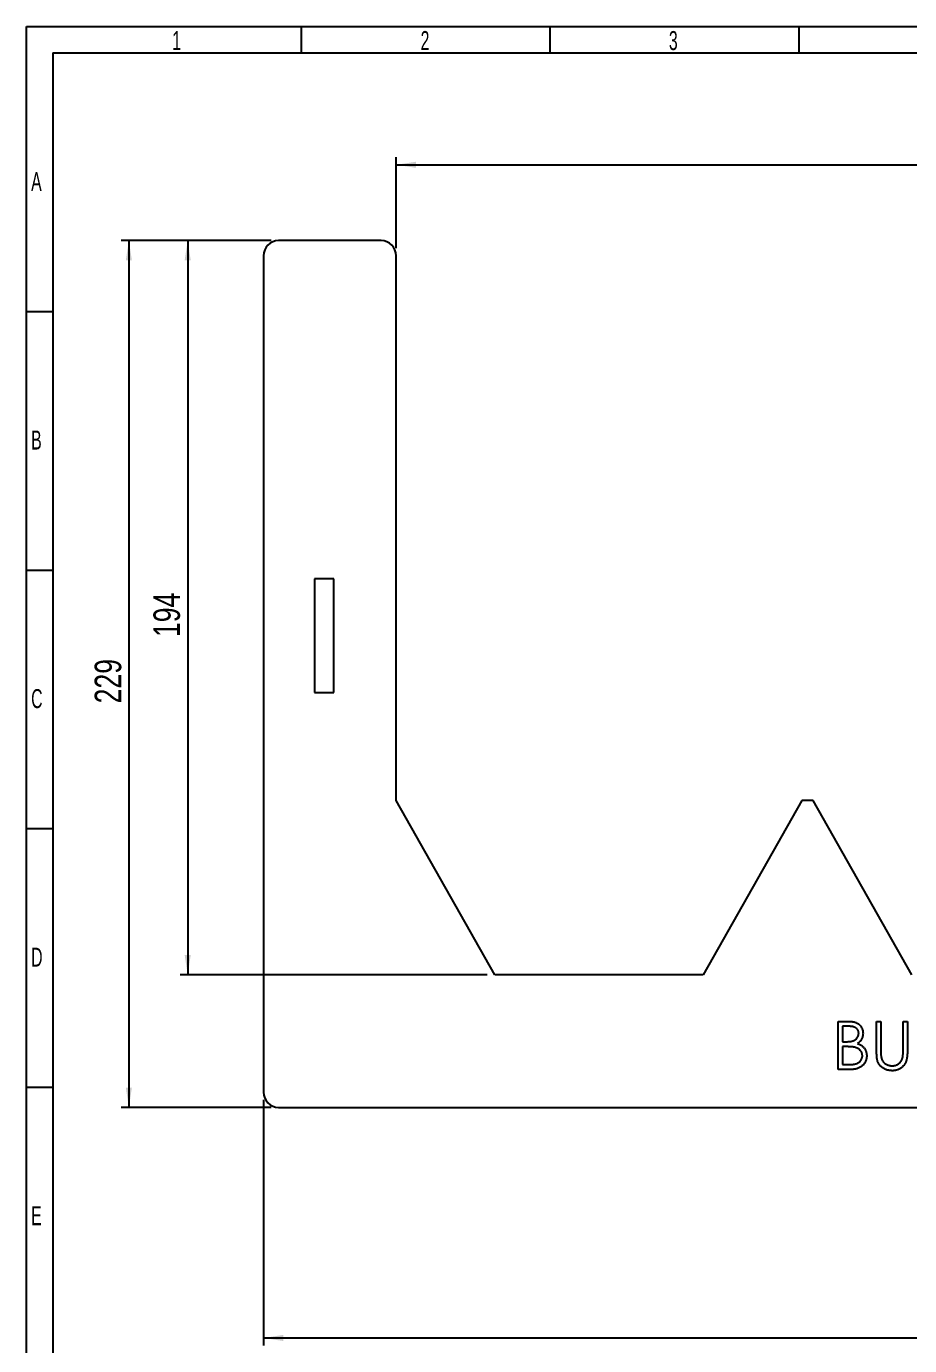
# Model space of a CAD drawing. Header units: millimetres. Extents: x 10 to 411, y 8 to 288.
# Drawn here: x 9.7 to 126.2, y 114.4 to 288.5 of the extents above; entities that cross this region are included whole.
import ezdxf

# ---------------------------------------------------------------- set-up
doc = ezdxf.new("R2010")
doc.units = ezdxf.units.MM
doc.layers.add('DIMENSIONS', color=124, linetype='Continuous')
doc.layers.add('SLD-0', color=179, linetype='Continuous')
doc.styles.add('SLDTEXTSTYLE1', font='TXT', dxfattribs={"width": 0.75})
doc.styles.add('SLDTEXTSTYLE2', font='TXT', dxfattribs={"width": 0.623711})
doc.dimstyles.new('SLDDIMSTYLE0', dxfattribs={"dimtxt": 3.5, "dimasz": 2.6, "dimexe": 0, "dimexo": 0.0625, "dimgap": 0.875, "dimtad": 1, "dimlfac": 2, "dimrnd": 1e-09, "dimzin": 12, "dimdsep": 46, "dimtxsty": 'SLDTEXTSTYLE1', "dimsah": 1, "dimcen": 0.09, "dimadec": 0, "dimazin": 3, "dimtfac": 1, "dimtofl": 0, "dimtmove": 0, "dimatfit": 3, "dimfxl": 1, "dimfrac": 2, "dimtolj": 1, "dimtzin": 12, "dimarcsym": 0})
doc.dimstyles.new('SLDDIMSTYLE1', dxfattribs={"dimtxt": 3.5, "dimasz": 2.6, "dimexe": 0, "dimexo": 0.0625, "dimgap": 0.875, "dimtad": 1, "dimdec": 0, "dimlfac": 2, "dimrnd": 1e-09, "dimzin": 12, "dimdsep": 46, "dimtxsty": 'SLDTEXTSTYLE1', "dimsah": 1, "dimcen": 0.09, "dimadec": 0, "dimazin": 3, "dimtfac": 1, "dimtofl": 0, "dimtmove": 0, "dimatfit": 3, "dimfxl": 1, "dimfrac": 2, "dimtolj": 1, "dimtzin": 12, "dimarcsym": 0})

# ---------------------------------------------------------------- blocks, each defined once
blk = doc.blocks.new('_D')
at = {"layer": 'DIMENSIONS'}
for p, q in [((41.01, 146.83), (41.01, 114.39)), ((239.51, 146.83), (239.51, 114.39)), ((41.01, 115.39), (239.51, 115.39))]:
    blk.add_line(p, q, dxfattribs=at)
for points in [[(41.01, 115.39), (43.61, 114.99), (43.61, 115.79)], [(239.51, 115.39), (236.91, 115.79), (236.91, 114.99)]]:
    blk.add_solid(points, dxfattribs=at)
at = {"layer": 'DIMENSIONS', "insert": (136.38, 119.9), "char_height": 3.5, "attachment_point": 1, "style": 'SLDTEXTSTYLE1'}
blk.add_mtext('397', dxfattribs=at)
blk = doc.blocks.new('_D_1')
at = {"layer": 'DIMENSIONS'}
for p, q in [((42.01, 260.23), (22.25, 260.23)), ((23.25, 260.23), (23.25, 145.83)), ((42.01, 145.83), (22.25, 145.83))]:
    blk.add_line(p, q, dxfattribs=at)
for points in [[(23.25, 260.23), (22.85, 257.63), (23.65, 257.63)], [(23.25, 145.83), (23.65, 148.43), (22.85, 148.43)]]:
    blk.add_solid(points, dxfattribs=at)
at = {"layer": 'DIMENSIONS', "insert": (18.74, 199.15), "char_height": 3.5, "attachment_point": 1, "rotation": 90, "style": 'SLDTEXTSTYLE1'}
blk.add_mtext('229', dxfattribs=at)
blk = doc.blocks.new('_D_2')
at = {"layer": 'DIMENSIONS'}
for p, q in [((42.01, 260.23), (30.01, 260.23)), ((31.01, 260.23), (31.01, 163.33)), ((70.51, 163.33), (30.01, 163.33))]:
    blk.add_line(p, q, dxfattribs=at)
for points in [[(31.01, 260.23), (30.61, 257.63), (31.41, 257.63)], [(31.01, 163.33), (31.41, 165.93), (30.61, 165.93)]]:
    blk.add_solid(points, dxfattribs=at)
at = {"layer": 'DIMENSIONS', "insert": (26.49, 207.9), "char_height": 3.5, "attachment_point": 1, "rotation": 90, "style": 'SLDTEXTSTYLE1'}
blk.add_mtext('194', dxfattribs=at)
blk = doc.blocks.new('_D_3')
at = {"layer": 'DIMENSIONS'}
for p, q in [((58.51, 259.23), (58.51, 271.23)), ((58.51, 270.23), (222.01, 270.23)), ((222.01, 259.23), (222.01, 271.23))]:
    blk.add_line(p, q, dxfattribs=at)
for points in [[(58.51, 270.23), (61.11, 269.83), (61.11, 270.63)], [(222.01, 270.23), (219.41, 270.63), (219.41, 269.83)]]:
    blk.add_solid(points, dxfattribs=at)
at = {"layer": 'DIMENSIONS', "insert": (136.38, 274.74), "char_height": 3.5, "attachment_point": 1, "style": 'SLDTEXTSTYLE1'}
blk.add_mtext('327', dxfattribs=at)

msp = doc.modelspace()

# ---------------------------------------------------------------- linework, layer by layer
at = {"color": 7, "linetype": 'Continuous', "lineweight": 25}
for p, q in [((56.5063, 260.2297), (43.0063, 260.2297)), ((41.0063, 258.2297), (41.0063, 147.8297)), ((58.5063, 186.3297), (58.5063, 258.2297)), ((47.7313, 215.5797), (47.7313, 200.5797)), ((50.2813, 215.5797), (47.7313, 215.5797)), ((50.2813, 200.5797), (50.2813, 215.5797)), ((47.7313, 200.5797), (50.2813, 200.5797)), ((71.5063, 163.3297), (58.5063, 186.3297)), ((112.0063, 186.3297), (99.0063, 163.3297)), ((113.5063, 186.3297), (112.0063, 186.3297)), ((126.5063, 163.3297), (113.5063, 186.3297)), ((99.0063, 163.3297), (71.5063, 163.3297)), ((116.8204, 157.1797), (118.0593, 157.1797)), ((116.8204, 150.8297), (116.8204, 157.1797)), ((121.8678, 157.1797), (122.4377, 157.1797)), ((121.8678, 153.3445), (121.8678, 157.1797)), ((122.4377, 157.1797), (122.4377, 153.375)), ((125.3684, 157.1797), (125.9383, 157.1797)), ((125.3684, 153.375), (125.3684, 157.1797)), ((125.9383, 157.1797), (125.9383, 153.3445)), ((117.3902, 156.5284), (117.3902, 154.4931)), ((118.1636, 156.5284), (117.3902, 156.5284)), ((117.3902, 154.4931), (117.7731, 154.4931)), ((117.3902, 153.8419), (117.3902, 151.481)), ((117.768, 153.8419), (117.3902, 153.8419)), ((117.3902, 151.481), (118.2018, 151.481)), ((118.5376, 150.8297), (116.8204, 150.8297)), ((43.0063, 145.8297), (237.5063, 145.8297))]:
    msp.add_line(p, q, dxfattribs=at)
for centre, start, end in [((43.0063, 258.2297), 90, 180), ((56.5063, 258.2297), 0, 90), ((43.0063, 147.8297), 180, 270)]:
    msp.add_arc(centre, 2, start, end, dxfattribs=at)
for points, knots in [([(118.0593, 157.1797), (118.12, 157.1794), (118.2375, 157.1788), (118.4085, 157.1692), (118.5686, 157.1561), (118.7179, 157.1354), (118.8564, 157.1103), (118.9844, 157.08), (119.1016, 157.0437), (119.2415, 156.9859), (119.401, 156.9001), (119.5737, 156.7732), (119.7214, 156.618), (119.8487, 156.443), (119.95, 156.2504), (120.0232, 156.0449), (120.0696, 155.8292), (120.0744, 155.681), (120.0768, 155.6062)], [0, 0, 0, 0, 0.0625941, 0.12132294, 0.17668014, 0.2283651, 0.27686845, 0.32187913, 0.36409863, 0.4033557, 0.47796795, 0.55053546, 0.62358446, 0.69817488, 0.77335367, 0.84728113, 0.92281834, 1, 1, 1, 1]), ([(117.7731, 154.4931), (117.8291, 154.4939), (117.9372, 154.4953), (118.0938, 154.4993), (118.2392, 154.5105), (118.3731, 154.5218), (118.4953, 154.5401), (118.6055, 154.5618), (118.7054, 154.5848), (118.8207, 154.624), (118.9515, 154.6818), (119.0909, 154.7716), (119.2138, 154.8785), (119.3175, 155.0018), (119.4025, 155.1376), (119.4615, 155.2838), (119.5015, 155.4366), (119.5051, 155.5415), (119.5069, 155.5947)], [0, 0, 0, 0, 0.07230103, 0.13970033, 0.20228851, 0.26059953, 0.31319033, 0.36173893, 0.40570648, 0.44553998, 0.51883196, 0.58977824, 0.65886748, 0.72843048, 0.7972827, 0.86481538, 0.93136375, 1, 1, 1, 1]), ([(119.5069, 155.5947), (119.5059, 155.63), (119.5041, 155.6991), (119.4887, 155.7999), (119.4627, 155.8947), (119.4292, 155.9848), (119.3824, 156.0673), (119.3273, 156.1452), (119.2608, 156.2158), (119.185, 156.2818), (119.0979, 156.3403), (118.9995, 156.3916), (118.8885, 156.4328), (118.7667, 156.469), (118.6323, 156.4943), (118.4869, 156.5155), (118.3292, 156.5262), (118.22, 156.5277), (118.1636, 156.5284)], [0, 0, 0, 0, 0.05700313, 0.11181787, 0.16440237, 0.2158698, 0.26684111, 0.31747896, 0.36990214, 0.42340045, 0.4797184, 0.5392415, 0.60243069, 0.67102955, 0.7444848, 0.82345397, 0.90874031, 1, 1, 1, 1]), ([(120.0768, 155.6062), (120.0748, 155.5361), (120.0709, 155.3982), (120.0336, 155.1967), (119.9753, 155.0048), (119.8942, 154.8234), (119.7887, 154.6564), (119.6638, 154.5026), (119.5131, 154.3684), (119.4002, 154.2934), (119.3428, 154.2553)], [0, 0, 0, 0, 0.13056911, 0.25658061, 0.38055162, 0.50362292, 0.62573932, 0.74754858, 0.87176612, 1, 1, 1, 1]), ([(118.9561, 153.7668), (118.9252, 153.7731), (118.8582, 153.7867), (118.749, 153.801), (118.6243, 153.8138), (118.4838, 153.8233), (118.3274, 153.833), (118.1547, 153.8368), (117.9665, 153.8414), (117.8359, 153.8417), (117.768, 153.8419)], [0, 0, 0, 0, 0.07930649, 0.17195282, 0.27705651, 0.39473058, 0.52617732, 0.67134477, 0.82928526, 1, 1, 1, 1]), ([(119.9954, 152.6322), (119.9949, 152.6657), (119.9939, 152.7323), (119.9789, 152.8301), (119.9571, 152.9248), (119.9289, 153.0168), (119.8879, 153.1043), (119.84, 153.189), (119.7838, 153.2711), (119.6963, 153.3749), (119.5689, 153.4945), (119.388, 153.6116), (119.1824, 153.706), (119.0332, 153.7461), (118.9561, 153.7668)], [0, 0, 0, 0, 0.0602874, 0.11960235, 0.17750337, 0.23514266, 0.29213259, 0.35087121, 0.41009786, 0.47073152, 0.5948287, 0.72257882, 0.85669139, 1, 1, 1, 1]), ([(119.3428, 154.2553), (119.4149, 154.2276), (119.553, 154.1746), (119.7429, 154.0809), (119.9065, 153.979), (120.0451, 153.8677), (120.1637, 153.7478), (120.2672, 153.6174), (120.3555, 153.475), (120.4312, 153.3218), (120.4902, 153.1596), (120.5345, 152.9898), (120.5598, 152.8131), (120.5634, 152.6929), (120.5652, 152.6322)], [0, 0, 0, 0, 0.10605749, 0.20291426, 0.29030017, 0.37022257, 0.44638372, 0.5213969, 0.59829108, 0.67614247, 0.7555287, 0.83488717, 0.91664605, 1, 1, 1, 1]), ([(121.981, 152.0063), (121.9716, 152.0401), (121.9512, 152.1134), (121.9294, 152.2348), (121.9111, 152.3745), (121.8938, 152.5326), (121.8837, 152.7093), (121.8747, 152.9043), (121.8677, 153.118), (121.8678, 153.2669), (121.8678, 153.3445)], [0, 0, 0, 0, 0.07812987, 0.16946542, 0.27433529, 0.39211016, 0.52368733, 0.66836542, 0.8271319, 1, 1, 1, 1]), ([(122.4377, 153.375), (122.4376, 153.3212), (122.4374, 153.219), (122.4385, 153.0735), (122.4415, 152.9442), (122.4434, 152.8306), (122.4476, 152.7331), (122.4511, 152.6512), (122.4555, 152.5853), (122.4608, 152.5469), (122.4631, 152.5304)], [0, 0, 0, 0, 0.19107859, 0.36260456, 0.51609875, 0.65003803, 0.76597672, 0.86237403, 0.94084206, 1, 1, 1, 1]), ([(125.9383, 153.3445), (125.9378, 153.2754), (125.9369, 153.1405), (125.9291, 152.9428), (125.9167, 152.7553), (125.8991, 152.5779), (125.8758, 152.4113), (125.8499, 152.254), (125.817, 152.1071), (125.7784, 151.9696), (125.7344, 151.8386), (125.6773, 151.7143), (125.6131, 151.5929), (125.5369, 151.4762), (125.4512, 151.3638), (125.3542, 151.2562), (125.2491, 151.1518), (125.1342, 151.0533), (125.0113, 150.9629), (124.8807, 150.8834), (124.7436, 150.8163), (124.6003, 150.761), (124.4506, 150.7194), (124.2946, 150.6884), (124.132, 150.6708), (124.0214, 150.6682), (123.9654, 150.6669)], [0, 0, 0, 0, 0.054858035, 0.107058792, 0.156978355, 0.203992277, 0.248491536, 0.290483314, 0.330489004, 0.367885926, 0.403858131, 0.440009343, 0.476295011, 0.512792295, 0.550484825, 0.588381116, 0.627645327, 0.667979464, 0.708432758, 0.748602302, 0.789087777, 0.829461205, 0.870371045, 0.912214227, 0.955546575, 1, 1, 1, 1]), ([(125.3036, 152.3892), (125.309, 152.4116), (125.3211, 152.4615), (125.3325, 152.5459), (125.3443, 152.6455), (125.3525, 152.761), (125.3604, 152.892), (125.3652, 153.0392), (125.3674, 153.202), (125.3681, 153.3157), (125.3684, 153.375)], [0, 0, 0, 0, 0.0698351, 0.15562075, 0.25780156, 0.37381123, 0.50640249, 0.65556446, 0.82007928, 1, 1, 1, 1]), ([(118.2018, 151.481), (118.2599, 151.4817), (118.3718, 151.483), (118.5335, 151.4874), (118.6833, 151.4974), (118.8206, 151.513), (118.9469, 151.5301), (119.0607, 151.5529), (119.1628, 151.5792), (119.2813, 151.6197), (119.4146, 151.6826), (119.5583, 151.7775), (119.6861, 151.8906), (119.7946, 152.0215), (119.8835, 152.1638), (119.9482, 152.3146), (119.9881, 152.4715), (119.9929, 152.5785), (119.9954, 152.6322)], [0, 0, 0, 0, 0.07250249, 0.13973899, 0.20179513, 0.25982193, 0.31220599, 0.36077343, 0.40454034, 0.4436981, 0.51684079, 0.58787434, 0.65796542, 0.72896939, 0.79930772, 0.86663578, 0.93311633, 1, 1, 1, 1]), ([(120.5652, 152.6322), (120.5635, 152.5702), (120.56, 152.4482), (120.5342, 152.269), (120.4907, 152.0978), (120.4307, 151.9334), (120.3524, 151.7762), (120.2571, 151.626), (120.1434, 151.4842), (120.0163, 151.3494), (119.8725, 151.2281), (119.7174, 151.1201), (119.5489, 151.0313), (119.3699, 150.9567), (119.1784, 150.8998), (118.9752, 150.8599), (118.7605, 150.833), (118.6132, 150.8308), (118.5376, 150.8297)], [0, 0, 0, 0, 0.061160277, 0.120334558, 0.178180255, 0.235235126, 0.292682961, 0.351186248, 0.41045661, 0.471719854, 0.533761203, 0.595739024, 0.657887515, 0.72129518, 0.786822515, 0.854686154, 0.925477986, 1, 1, 1, 1]), ([(123.9654, 150.6669), (123.9043, 150.6683), (123.7844, 150.6711), (123.6078, 150.6871), (123.4385, 150.7172), (123.2748, 150.7556), (123.1187, 150.8086), (122.9683, 150.8704), (122.8262, 150.9464), (122.6899, 151.031), (122.5632, 151.1261), (122.4469, 151.2297), (122.3409, 151.3403), (122.2467, 151.459), (122.1631, 151.5848), (122.091, 151.7181), (122.0291, 151.8589), (121.9972, 151.9568), (121.981, 152.0063)], [0, 0, 0, 0, 0.0711745, 0.13964412, 0.20631722, 0.27137324, 0.33541808, 0.39807634, 0.46060791, 0.52296951, 0.58471572, 0.64489494, 0.70429056, 0.76299819, 0.82108743, 0.88010389, 0.93938849, 1, 1, 1, 1]), ([(122.4631, 152.5304), (122.4725, 152.4708), (122.4908, 152.355), (122.5373, 152.19), (122.6023, 152.0414), (122.6793, 151.9044), (122.7808, 151.7829), (122.9023, 151.6709), (123.0496, 151.573), (123.2134, 151.4834), (123.3899, 151.4115), (123.5702, 151.3571), (123.7517, 151.3239), (123.8732, 151.3201), (123.9336, 151.3182)], [0, 0, 0, 0, 0.086315, 0.16776647, 0.24443268, 0.31813466, 0.39188411, 0.47006805, 0.55390418, 0.6443395, 0.73687466, 0.82616836, 0.91367859, 1, 1, 1, 1]), ([(123.9336, 151.3182), (123.9854, 151.3201), (124.0887, 151.324), (124.2422, 151.348), (124.3917, 151.3914), (124.5379, 151.4474), (124.675, 151.5213), (124.803, 151.6067), (124.9172, 151.7069), (125.0215, 151.8177), (125.1122, 151.9428), (125.1909, 152.0794), (125.2554, 152.2295), (125.2872, 152.335), (125.3036, 152.3892)], [0, 0, 0, 0, 0.08289065, 0.16530254, 0.24776188, 0.33152771, 0.41527981, 0.49636623, 0.57715135, 0.65778254, 0.73932164, 0.82379308, 0.90947595, 1, 1, 1, 1])]:
    msp.add_open_spline(points, degree=3, knots=knots, dxfattribs=at)
at = {"layer": 'SLD-0'}
for p, q in [((9.7359, 288.4983), (410.5696, 288.4983)), ((9.7359, 8.0222), (9.7359, 288.4983)), ((46.0359, 284.9983), (46.0359, 288.4983)), ((78.8359, 284.9983), (78.8359, 288.4983)), ((111.6359, 284.9983), (111.6359, 288.4983)), ((13.2108, 285.0057), (406.7359, 285.047)), ((13.2108, 285.0057), (13.2373, 33.1755)), ((9.7359, 250.8733), (13.2359, 250.8733)), ((9.7359, 216.7483), (13.2359, 216.7483)), ((9.7359, 182.6233), (13.2359, 182.6233)), ((9.7359, 148.4983), (13.2359, 148.4983))]:
    msp.add_line(p, q, dxfattribs=at)

# ---------------------------------------------------------------- texts
at = {"layer": 'SLD-0', "char_height": 2.5, "attachment_point": 1, "style": 'SLDTEXTSTYLE2'}
for s, insert in [('1', (28.9764, 287.8771)), ('2', (61.7264, 287.8771)), ('3', (94.4764, 287.8771)), ('A', (10.3622, 269.2765)), ('B', (10.3622, 235.1515)), ('C', (10.3622, 201.0265)), ('D', (10.3622, 166.9015)), ('E', (10.3622, 132.7765))]:
    msp.add_mtext(s, dxfattribs=dict(at, insert=insert))

# ---------------------------------------------------------------- dimensions: what is measured, and where the dimension line sits
at = {"layer": 'DIMENSIONS'}
for base, p1, p2, picture, middle in [((222.0063, 270.2297), (58.5063, 258.2297), (222.0063, 258.2297), '_D_3', (140.2563, 270.2297)), ((239.5063, 115.3915), (41.0063, 147.8297), (239.5063, 147.8297), '_D', (140.2563, 115.3915))]:
    dim = msp.add_linear_dim(base=base, p1=p1, p2=p2, dimstyle='SLDDIMSTYLE0', dxfattribs=at)
    dim.commit()
    dim.dimension.update_dxf_attribs({"geometry": picture, "text_midpoint": middle, "dimtype": 160})
for base, p2, picture, middle in [((23.2508, 145.8297), (43.0063, 145.8297), '_D_1', (23.2508, 203.0297)), ((31.0063, 163.3297), (71.5063, 163.3297), '_D_2', (31.0063, 211.7797))]:
    dim = msp.add_linear_dim(base=base, p1=(43.0063, 260.2297), p2=p2, angle=90, dimstyle='SLDDIMSTYLE1', dxfattribs=at)
    dim.commit()
    dim.dimension.update_dxf_attribs({"geometry": picture, "text_midpoint": middle, "dimtype": 160})

doc.saveas('drawing.dxf')
